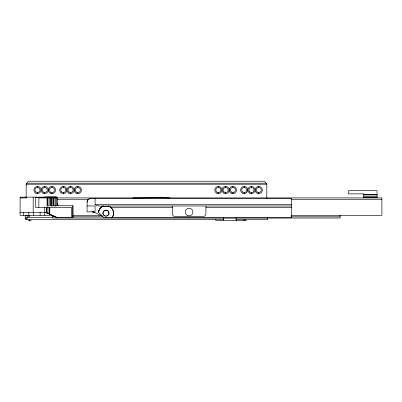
<?xml version="1.0" encoding="UTF-8"?>
<svg xmlns="http://www.w3.org/2000/svg" width="402" height="402" viewBox="0 0 402 402"><rect width="100%" height="100%" fill="white"/><g stroke="black" fill="none" stroke-linecap="round" stroke-linejoin="round"><path stroke-width="0.6" d="M57.3 203.141L57.526 204.955A0.789 0.759 89.9 0 0 57.586 205.271A0.814 0.784 89.3 0 0 57.767 205.533A0.849 0.819 88.4 0 0 58.174 205.749L73.079 205.764L73.079 217.618L57.044 217.618A110.816 6.633 24.1 0 0 49.793 214.266L46.843 213.02L46.843 207.442M26.155 197.01L26.16 185.041L26.723 183.191L266.255 183.191M87.083 205.94L95.063 205.94L95.063 211.864L87.083 211.864L87.083 202.347C87.043 200.191 88.963 198.266 91.118 198.307L291.45 198.307L291.45 217.773L103.977 217.773L98.475 212.266C98.746 209.965 100.103 207.854 102.083 206.648A7.517 7.517 0 0 1 103.445 206.005C100.766 206.94 98.776 209.447 98.475 212.266M26.431 183.789L26.612 183.387M98.832 210.668L100.631 207.774L101.967 206.718M132.68 197.91L161.911 197.578L169.991 197.91M26.296 184.211L266.682 184.211L266.546 183.789A4.93 4.306 0 0 0 266.255 183.191M363.73 194.679L377.056 194.679M363.73 194.935L377.056 194.935M363.73 196.327L377.056 196.327M363.73 197.508L377.056 197.508M20.1 197.93L26.562 197.93L26.562 197.126M39.542 197.91L381.9 197.91L381.9 215.356L291.475 215.351M57.385 199.281L88.767 199.281M291.51 199.281L381.9 199.281M95.063 198.307L95.063 204.553L291.45 204.553M291.45 206.005L99.927 206.005L96.49 205.578L95.063 204.553M102.083 206.648L109.746 206.648L110.892 207.457A7.573 7.573 0 0 1 113.52 213.196L113.168 215.472A7.804 7.633 0 0 1 111.982 217.773A7.573 7.573 0 0 0 113.168 215.472C114.439 211.683 112.163 207.221 108.369 206.02A7.573 7.573 0 0 1 109.193 206.357L109.746 206.648L109.193 206.357M110.892 207.457L172.317 207.457M205.94 207.457L291.45 207.457M20.1 212.367L45.622 212.367M52.848 215.346L20.1 215.346L20.1 197.126L42.712 197.126L48.109 196.653L56.441 196.653L56.441 197.91M72.943 215.346L101.198 215.346M29.743 215.698L25.351 215.698L25.351 219.572L223.572 219.572M52.607 216.824L55.742 216.824M72.692 216.824L102.827 216.824M291.143 216.824L340.107 216.824M26.964 217.311L52.662 217.311M223.974 218.025L52.607 218.025L52.607 215.346M235.904 218.025L340.107 218.025L340.107 215.12M25.351 218.12L27.23 218.12M236.09 219.572L267.626 219.572L267.626 217.457M246.627 220.301L215.698 220.341L215.698 219.572M28.175 220.788L31.406 220.788M35.803 197.126L37.321 197.689M45.406 212.367L46.843 213.02M94.194 212.321A5.241 5.02 -90 0 0 92.143 211.864A4.844 4.844 0 0 1 94.189 212.321L102.314 216.11M266.546 183.789L266.682 184.211M377.056 197.91L377.056 190.643L348.383 190.643L348.383 193.875L363.73 193.875L363.73 197.91M266.817 198.251L266.817 185.252A4.04 4.04 0 0 0 264.797 181.754L263.863 181.217L29.115 181.217L28.175 181.754A4.04 4.04 0 0 0 26.155 185.252M258.742 186.422L258.742 187.473M258.742 192.563L258.742 193.608M251.476 186.422L251.476 187.473M251.476 192.563L251.476 193.608M245.014 219.572L245.014 220.301M244.205 186.422L244.205 187.473M244.205 192.563L244.205 193.608M243.964 219.572L243.964 220.341M236.09 220.341L236.09 218.08L223.572 218.08L223.572 220.341M232.899 186.422L232.899 187.473M232.899 192.563L232.899 193.608M225.633 186.422L225.633 187.473M225.633 192.563L225.633 193.608M218.361 186.422L218.361 187.473M218.361 192.563L218.361 193.608M205.94 206.005L205.94 213.703A2.819 2.819 0 0 1 203.121 216.522L175.136 216.522A2.819 2.819 0 0 1 172.317 213.703L172.317 206.005M77.842 186.422L77.842 187.473M77.842 192.563L77.842 193.608M72.546 205.764L72.546 217.618M71.636 217.618L71.636 207.442L35.542 207.442L35.542 197.689L57.531 197.689L57.526 204.955A0.814 0.804 -90 0 0 58.33 205.764M70.576 186.422L70.576 187.473M70.576 192.563L70.576 193.608M63.305 186.422L63.305 187.473M63.305 192.563L63.305 193.608M56.531 197.689L56.531 205.935L53.818 205.935L53.818 197.689M55.672 197.689L55.672 205.935M53.938 197.689L53.938 205.935M52.838 197.689L52.838 205.935L50.773 205.935L50.773 197.689M51.999 186.422L51.999 187.473M51.999 192.563L51.999 193.608M51.551 197.689L51.551 205.935M50.948 197.689L50.948 205.935M49.793 207.442L49.793 214.266M49.431 207.442L49.431 214.1M49.15 197.689L49.15 205.935L47.079 205.935L47.079 197.689M47.989 207.442L47.989 213.497M47.863 197.689L47.863 205.935M47.26 197.689L47.26 205.935M46.612 207.442L46.612 212.914M44.733 186.422L44.733 187.473M44.733 192.563L44.733 193.608M44.652 207.442L44.637 212.367M44.471 212.226L44.471 215.346M40.115 212.291L40.115 215.346M39.542 197.126L39.542 198.126M38.858 197.689L38.858 207.442M37.461 186.422L37.461 187.473M37.461 192.563L37.461 193.608M33.426 212.311L33.426 215.346M33.18 197.126L33.18 212.367M29.793 219.572L29.793 220.788M29.386 215.346L29.386 216.789L26.964 216.789L26.964 219.572M28.808 212.311L28.808 215.346M25.753 197.126L25.753 197.93M23.331 212.367L23.331 215.346M22.522 197.126L22.522 197.93M104.178 215.487A3.005 2.94 0 0 1 103.711 211.14A3.005 2.94 0 0 1 108.183 211.14A3.005 2.94 0 0 1 107.716 215.487M107.314 215.728A3.005 2.94 0 0 1 106.419 216.015M105.475 216.015A3.005 2.94 0 0 1 104.58 215.728M87.083 202.347A4.04 4.04 0 0 1 91.118 198.307M57.265 217.618A112.57 6.739 24.1 0 0 52.979 215.633A112.781 6.754 24.1 0 0 48.722 213.673M45.863 212.367A112.781 6.754 24.1 0 1 48.245 213.457M104.445 215.773A3.005 2.94 0 0 0 108.952 213.226A3.005 2.94 0 0 0 104.445 210.678A3.005 2.94 0 0 0 104.445 215.773M187.231 215.361A3.794 3.794 0 0 0 192.925 212.075A3.794 3.794 0 0 0 187.231 208.789A3.794 3.794 0 0 0 187.231 215.361M242.411 193.131A3.593 3.593 0 0 0 247.798 190.015A3.593 3.593 0 0 0 242.411 186.905A3.593 3.593 0 0 0 242.411 193.131M242.607 191.995A2.543 2.543 0 0 0 246.717 190.412A2.543 2.543 0 0 0 243.295 187.644A2.543 2.543 0 0 0 242.607 191.995M249.677 193.131A3.593 3.593 0 0 0 255.069 190.015A3.593 3.593 0 0 0 249.677 186.905A3.593 3.593 0 0 0 249.677 193.131M249.873 191.995A2.543 2.543 0 0 0 253.989 190.412A2.543 2.543 0 0 0 250.562 187.644A2.543 2.543 0 0 0 249.873 191.995M256.943 193.131A3.593 3.593 0 0 0 262.335 190.015A3.593 3.593 0 0 0 256.943 186.905A3.593 3.593 0 0 0 256.943 193.131M257.139 191.995A2.543 2.543 0 0 0 261.255 190.412A2.543 2.543 0 0 0 257.833 187.644A2.543 2.543 0 0 0 257.139 191.995M217.09 192.221A2.543 2.543 0 0 0 220.909 190.015A2.543 2.543 0 0 0 217.09 187.814A2.543 2.543 0 0 0 217.09 192.221M216.567 193.131A3.593 3.593 0 0 0 221.959 190.015A3.593 3.593 0 0 0 216.567 186.905A3.593 3.593 0 0 0 216.567 193.131M223.834 193.131A3.593 3.593 0 0 0 229.225 190.015A3.593 3.593 0 0 0 223.834 186.905A3.593 3.593 0 0 0 223.834 193.131M224.03 191.995A2.543 2.543 0 0 0 228.145 190.412A2.543 2.543 0 0 0 224.718 187.644A2.543 2.543 0 0 0 224.03 191.995M231.105 193.131A3.593 3.593 0 0 0 236.492 190.015A3.593 3.593 0 0 0 231.105 186.905A3.593 3.593 0 0 0 231.105 193.131M231.301 191.995A2.543 2.543 0 0 0 235.411 190.412A2.543 2.543 0 0 0 231.989 187.644A2.543 2.543 0 0 0 231.301 191.995M76.043 193.131A3.593 3.593 0 0 0 81.435 190.015A3.593 3.593 0 0 0 76.043 186.905A3.593 3.593 0 0 0 76.043 193.131M76.239 191.995A2.543 2.543 0 0 0 80.355 190.412A2.543 2.543 0 0 0 76.933 187.644A2.543 2.543 0 0 0 76.239 191.995M68.777 193.131A3.593 3.593 0 0 0 74.169 190.015A3.593 3.593 0 0 0 68.777 186.905A3.593 3.593 0 0 0 68.777 193.131M68.973 191.995A2.543 2.543 0 0 0 73.089 190.412A2.543 2.543 0 0 0 69.662 187.644A2.543 2.543 0 0 0 68.973 191.995M61.044 192.809A3.593 3.593 0 0 0 66.858 190.578A3.593 3.593 0 0 0 62.019 186.664A3.593 3.593 0 0 0 61.044 192.809M61.707 191.995A2.543 2.543 0 0 0 65.817 190.412A2.543 2.543 0 0 0 62.395 187.644A2.543 2.543 0 0 0 61.707 191.995M50.727 192.221A2.543 2.543 0 0 0 54.541 190.015A2.543 2.543 0 0 0 50.727 187.814A2.543 2.543 0 0 0 50.727 192.221M50.205 193.131A3.593 3.593 0 0 0 55.592 190.015A3.593 3.593 0 0 0 50.205 186.905A3.593 3.593 0 0 0 50.205 193.131M42.934 193.131A3.593 3.593 0 0 0 48.325 190.015A3.593 3.593 0 0 0 42.934 186.905A3.593 3.593 0 0 0 42.934 193.131M43.13 191.995A2.543 2.543 0 0 0 47.245 190.412A2.543 2.543 0 0 0 43.818 187.644A2.543 2.543 0 0 0 43.13 191.995M35.667 193.131A3.593 3.593 0 0 0 41.059 190.015A3.593 3.593 0 0 0 35.667 186.905A3.593 3.593 0 0 0 35.667 193.131M35.863 191.995A2.543 2.543 0 0 0 39.974 190.412A2.543 2.543 0 0 0 36.552 187.644A2.543 2.543 0 0 0 35.863 191.995"/></g></svg>
